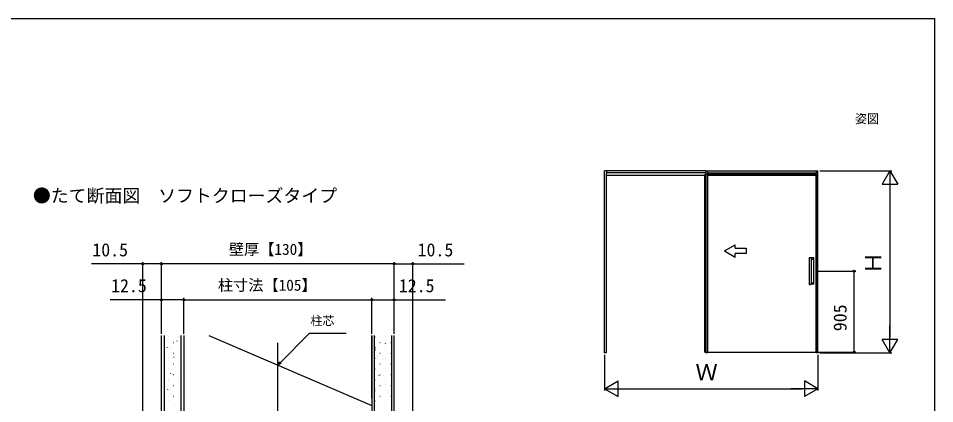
# Model space of a CAD drawing. Units: millimetres, scale not verified. Extents: x -438 to 438, y -652 to 649.
# Drawn here: x -74 to 438, y 408 to 623 of the extents above; entities that cross this region are included whole.
import ezdxf
from ezdxf.enums import TextEntityAlignment as Align

# ---------------------------------------------------------------- set-up
doc = ezdxf.new("R2010")
doc.units = ezdxf.units.MM
doc.header["$LTSCALE"] = 4
for name, color, linetype in [('0-0_0', 7, 'Continuous'), ('0-2_USER1', 3, 'Continuous'), ('0-5_YKK_12', 2, 'Continuous'), ('0-7_YKK_D', 6, 'Continuous'), ('0-8_YKK_ZWAK', 7, 'Continuous'), ('0-9_YSS_K', 3, 'Continuous')]:
    doc.layers.add(name, color=color, linetype=linetype)
doc.styles.add('ＭＳ ゴシック', font='')
doc.styles.get('ＭＳ ゴシック').set_extended_font_data('MS Gothic')

msp = doc.modelspace()

# ---------------------------------------------------------------- linework, layer by layer
at = {"layer": '0-0_0'}
for p, q in [((253.05, 436.15), (253.05, 537.8)), ((309.6, 537.8), (253.05, 537.8)), ((254.05, 537.8), (254.05, 536.3)), ((309.6, 537.8), (309.6, 436.15)), ((309.6, 537.8), (372.3, 537.8)), ((310.6, 537.8), (310.6, 436.15)), ((371.3, 537.8), (371.3, 536.3)), ((372.3, 436.15), (372.3, 537.8)), ((309.6, 536.6), (254.05, 536.6)), ((254.05, 436.35), (254.05, 536.3)), ((254.05, 535.25), (309.6, 535.25)), ((371.475, 535.6), (309.1, 535.6)), ((309.1, 436.55), (309.1, 535.6)), ((310.6, 536.6), (371.3, 536.6)), ((310.6, 535.25), (371.3, 535.25)), ((371.3, 436.35), (371.3, 536.3)), ((371.475, 436.55), (371.475, 535.6)), ((320.1, 493.05), (326.1, 496.514)), ((320.1, 493.05), (326.1, 489.586)), ((326.1, 494.55), (326.1, 496.514)), ((326.1, 489.586), (326.1, 491.55)), ((367.381, 489.2), (367.381, 474.4)), ((367.481, 489.3), (367.489, 489.3)), ((367.489, 489.3), (368.373, 489.3)), ((368.373, 489.3), (368.381, 489.3)), ((369.973, 489.2), (368.481, 489.2)), ((368.481, 489.2), (368.481, 474.4)), ((369.741, 489.192), (368.481, 489.192)), ((368.481, 488.393), (369.741, 488.393)), ((369.795, 488.442), (369.795, 489.142)), ((370.025, 474.45), (370.025, 489.15)), ((370.01, 483.05), (370.025, 483.05)), ((370.031, 483.05), (370.025, 483.05)), ((367.489, 474.3), (367.481, 474.3)), ((368.373, 474.3), (367.489, 474.3)), ((368.381, 474.3), (368.373, 474.3)), ((368.481, 475.207), (369.741, 475.207)), ((369.741, 474.408), (368.481, 474.408)), ((369.973, 474.4), (368.481, 474.4)), ((369.795, 474.458), (369.795, 475.158)), ((370.025, 474.45), (370.024, 474.45)), ((254.05, 436.15), (253.05, 436.15)), ((254.05, 436.15), (254.05, 436.35)), ((309.1, 436.55), (371.475, 436.55)), ((310.6, 436.15), (309.6, 436.15)), ((371.3, 436.15), (371.3, 436.35)), ((372.3, 436.15), (371.3, 436.15))]:
    msp.add_line(p, q, dxfattribs=at)
for points in [[(326.1, 494.55), (332.1, 494.55), (332.1, 491.55), (326.1, 491.55)], [(369.794, 489.142), (369.793, 489.155), (369.787, 489.168), (369.778, 489.178), (369.767, 489.185), (369.754, 489.191), (369.741, 489.191)], [(369.741, 488.393), (369.756, 488.395), (369.77, 488.402), (369.781, 488.413), (369.789, 488.427), (369.791, 488.442)], [(369.748, 488.393), (369.762, 488.396), (369.775, 488.404), (369.786, 488.414), (369.793, 488.428), (369.795, 488.442)], [(370.024, 489.15), (370.023, 489.161), (370.019, 489.172), (370.013, 489.181), (370.005, 489.189), (369.995, 489.195), (369.984, 489.198), (369.973, 489.2)], [(369.741, 475.207), (369.756, 475.205), (369.77, 475.198), (369.781, 475.187), (369.789, 475.173), (369.791, 475.158)], [(369.791, 474.458), (369.79, 474.447), (369.786, 474.436), (369.78, 474.427), (369.772, 474.419), (369.762, 474.413), (369.752, 474.41), (369.741, 474.408)], [(369.795, 475.158), (369.794, 475.17), (369.788, 475.182), (369.781, 475.192), (369.771, 475.199), (369.759, 475.205), (369.747, 475.207)], [(369.748, 474.41), (369.763, 474.412), (369.776, 474.42), (369.786, 474.43), (369.793, 474.443), (369.794, 474.458)], [(370.024, 474.45), (370.023, 474.439), (370.019, 474.428), (370.013, 474.419), (370.005, 474.411), (369.995, 474.405), (369.984, 474.402), (369.973, 474.4)]]:
    msp.add_lwpolyline(points, dxfattribs=at)
for centre, start, end in [((367.481, 489.2), 90, 180), ((368.381, 489.2), 0, 90), ((367.481, 474.4), 180, 270), ((368.381, 474.4), 270, 0)]:
    msp.add_arc(centre, 0.1, start, end, dxfattribs=at)
at = {"layer": '0-5_YKK_12'}
msp.add_line((70.5, 49.34), (70.5, 441.8), dxfattribs=at)
at = {"layer": '0-7_YKK_D'}
for p, q in [((373.3, 537.8), (413.5, 537.8)), ((412.5, 537.8), (408.125, 530.222)), ((412.5, 537.8), (416.875, 530.222)), ((412.5, 537.8), (412.5, 522.645)), ((408.125, 530.222), (416.875, 530.222)), ((412.5, 529.05), (412.5, 444.85)), ((-5, 401.8), (-5, 486.8)), ((5.5, 446.8), (5.5, 486.8)), ((5.5, 446.8), (5.5, 486.8)), ((135.5, 446.8), (135.5, 486.8)), ((135.5, 447.8), (135.5, 486.8)), ((146, 401.8), (146, 486.8)), ((135.5, 485.8), (5.5, 485.8)), ((372.178, 481.8), (393.5, 481.8)), ((392.5, 436.55), (392.5, 481.8)), ((5.5, 446.8), (5.5, 466.8)), ((18, 446.8), (18, 466.8)), ((18, 446.8), (18, 466.8)), ((123, 446.8), (123, 466.8)), ((123, 447.8), (123, 466.8)), ((135.5, 447.8), (135.5, 466.8)), ((18, 465.8), (123, 465.8)), ((412.5, 436.1), (412.5, 451.255)), ((412.5, 436.1), (408.125, 443.678)), ((416.875, 443.678), (408.125, 443.678)), ((412.5, 436.1), (416.875, 443.678)), ((372.525, 436.55), (393.5, 436.55)), ((373.3, 436.1), (413.5, 436.1)), ((253.05, 435.1), (253.05, 415.1)), ((372.3, 435.1), (372.3, 415.1)), ((253.05, 416.1), (260.628, 420.475)), ((260.628, 411.725), (260.628, 420.475)), ((372.3, 416.1), (364.722, 420.475)), ((364.722, 420.475), (364.722, 411.725)), ((253.05, 416.1), (260.628, 411.725)), ((253.05, 416.1), (268.205, 416.1)), ((261.8, 416.1), (363.55, 416.1)), ((372.3, 416.1), (357.145, 416.1)), ((372.3, 416.1), (364.722, 411.725))]:
    msp.add_line(p, q, dxfattribs=at)
for points in [[(5.5, 485.8), (-5, 485.8), (-33.625, 485.8)], [(135.5, 485.8), (146, 485.8), (174.625, 485.8)], [(18, 465.8), (5.5, 465.8), (-23.125, 465.8)], [(123, 465.8), (135.5, 465.8), (164.125, 465.8)], [(70.5, 429.3), (72.003, 430.803), (88.265, 447.065), (108.725, 447.065)], [(72.405, 430.4), (70.5, 429.3), (71.6, 431.205)]]:
    msp.add_lwpolyline(points, dxfattribs=at)
for centre in [(-5, 485.8), (5.5, 485.8), (5.5, 485.8), (135.5, 485.8), (135.5, 485.8), (146, 485.8), (392.5, 481.8), (5.5, 465.8), (18, 465.8), (18, 465.8), (123, 465.8), (123, 465.8), (135.5, 465.8), (392.5, 436.55)]:
    msp.add_circle(centre, 0.531, dxfattribs=at)
at = {"layer": '0-8_YKK_ZWAK'}
msp.add_line((-437.5, 622.8), (437.5, 622.8), dxfattribs=at)
msp.add_lwpolyline([(-437.5, -652.2), (437.5, -652.2), (437.5, 622.8)], dxfattribs=at)
at = {"layer": '0-9_YSS_K'}
for p, q in [((5.5, 400.8), (5.5, 445.8)), ((7, 445.8), (7, 400.8)), ((14.569, 445.56), (14.588, 445.567)), ((16.5, 400.8), (16.5, 445.8)), ((18, 445.8), (18, 410.8)), ((32, 445.8), (123, 406.8)), ((123, 410.8), (123, 445.8)), ((124.5, 400.8), (124.5, 445.8)), ((134, 445.8), (134, 400.8)), ((135.5, 400.8), (135.5, 445.8)), ((9.083, 443.617), (9.101, 443.624)), ((9.21, 445.19), (9.31, 445.19)), ((12.06, 441.96), (12.16, 441.96)), ((14.154, 442.744), (14.321, 442.854)), ((15.29, 445.19), (15.39, 445.19)), ((124.73, 445.19), (124.83, 445.19)), ((127.58, 441.96), (127.68, 441.96)), ((130.487, 441.387), (130.654, 441.498)), ((130.538, 441.171), (130.556, 441.178)), ((130.81, 445.19), (130.91, 445.19)), ((133.66, 441.96), (133.76, 441.96)), ((8.775, 439.184), (8.942, 439.294)), ((9.21, 439.21), (9.31, 439.21)), ((10.28, 438.359), (10.299, 438.366)), ((12.06, 435.98), (12.16, 435.98)), ((15.29, 439.21), (15.39, 439.21)), ((124.73, 439.21), (124.83, 439.21)), ((124.957, 439.195), (124.976, 439.202)), ((125.109, 437.827), (125.275, 437.938)), ((127.58, 435.98), (127.68, 435.98)), ((130.81, 439.21), (130.91, 439.21)), ((131.735, 435.914), (131.754, 435.92)), ((133.66, 435.98), (133.76, 435.98)), ((7.006, 430.178), (7.173, 430.288)), ((9.21, 433.23), (9.31, 433.23)), ((12.232, 433.369), (12.251, 433.375)), ((12.385, 433.738), (12.552, 433.848)), ((15.29, 433.23), (15.39, 433.23)), ((124.73, 433.23), (124.83, 433.23)), ((126.249, 433.971), (126.268, 433.978)), ((128.718, 432.381), (128.885, 432.491)), ((130.81, 433.23), (130.91, 433.23)), ((133.687, 430.923), (133.706, 430.93)), ((7.944, 426.168), (7.963, 426.175)), ((9.21, 427.25), (9.31, 427.25)), ((12.06, 430), (12.16, 430)), ((13.524, 428.144), (13.543, 428.151)), ((15.29, 427.25), (15.39, 427.25)), ((124.73, 427.25), (124.83, 427.25)), ((127.447, 428.713), (127.466, 428.72)), ((127.58, 430), (127.68, 430)), ((130.81, 427.25), (130.91, 427.25)), ((133.66, 430), (133.76, 430)), ((9.21, 421.27), (9.31, 421.27)), ((9.236, 420.944), (9.255, 420.951)), ((10.616, 424.731), (10.783, 424.842)), ((12.06, 424.02), (12.16, 424.02)), ((14.722, 422.887), (14.741, 422.893)), ((15.29, 421.27), (15.39, 421.27)), ((124.73, 421.27), (124.83, 421.27)), ((126.95, 423.375), (127.116, 423.485)), ((127.58, 424.02), (127.68, 424.02)), ((129.399, 423.722), (129.418, 423.729)), ((130.81, 421.27), (130.91, 421.27)), ((133.66, 424.02), (133.76, 424.02)), ((8.847, 415.725), (9.014, 415.835)), ((9.21, 415.29), (9.31, 415.29)), ((10.434, 415.686), (10.453, 415.693)), ((12.06, 418.04), (12.16, 418.04)), ((15.29, 415.29), (15.39, 415.29)), ((124.73, 415.29), (124.83, 415.29)), ((125.11, 416.522), (125.129, 416.529)), ((127.58, 418.04), (127.68, 418.04)), ((130.691, 418.498), (130.71, 418.505)), ((130.81, 415.29), (130.91, 415.29)), ((133.66, 418.04), (133.76, 418.04)), ((12.06, 412.06), (12.16, 412.06)), ((12.386, 410.695), (12.404, 410.702)), ((125.181, 414.368), (125.347, 414.479)), ((126.402, 411.298), (126.421, 411.304)), ((127.58, 412.06), (127.68, 412.06)), ((131.889, 413.24), (131.907, 413.247)), ((133.66, 412.06), (133.76, 412.06)), ((9.21, 409.31), (9.31, 409.31)), ((15.29, 409.31), (15.39, 409.31)), ((124.73, 409.31), (124.83, 409.31)), ((130.81, 409.31), (130.91, 409.31)), ((133.84, 408.25), (133.859, 408.256))]:
    msp.add_line(p, q, dxfattribs=at)
for points in [[(18, 445.8), (18, 400.8), (5.5, 400.8)], [(123, 445.8), (123, 400.8), (135.5, 400.8)]]:
    msp.add_lwpolyline(points, dxfattribs=at)

# ---------------------------------------------------------------- texts
at = {"layer": '0-2_USER1', "style": 'ＭＳ ゴシック'}
for s, height, p in [('姿図', 4.912, (393, 562.8)), ('●たて断面図\u3000ソフトクローズタイプ', 7.331, (-66.364, 517.993))]:
    msp.add_text(s, height=height, dxfattribs=at).set_placement(p, align=Align.BOTTOM_LEFT)
at = {"layer": '0-7_YKK_D', "style": 'ＭＳ ゴシック'}
for s, height, p in [('10.5', 7.331, (-33.159, 487.8)), ('壁厚【130】', 6.232, (43.116, 488.959)), ('10.5', 7.331, (148.591, 487.8)), ('12.5', 7.331, (-22.659, 467.8)), ('柱寸法【105】', 6.232, (36.959, 468.959)), ('12.5', 7.331, (138.091, 467.8)), ('柱芯', 4.912, (88.683, 450.103)), ('Ｗ', 9.164, (303.797, 418.1))]:
    msp.add_text(s, height=height, dxfattribs=at).set_placement(p, align=Align.BOTTOM_LEFT)
for s, height, p in [('Ｈ', 9.164, (410.5, 479.99)), ('905', 7.331, (390.5, 448.238))]:
    msp.add_text(s, height=height, rotation=90, dxfattribs=at).set_placement(p, align=Align.BOTTOM_LEFT)

doc.saveas('drawing.dxf')
